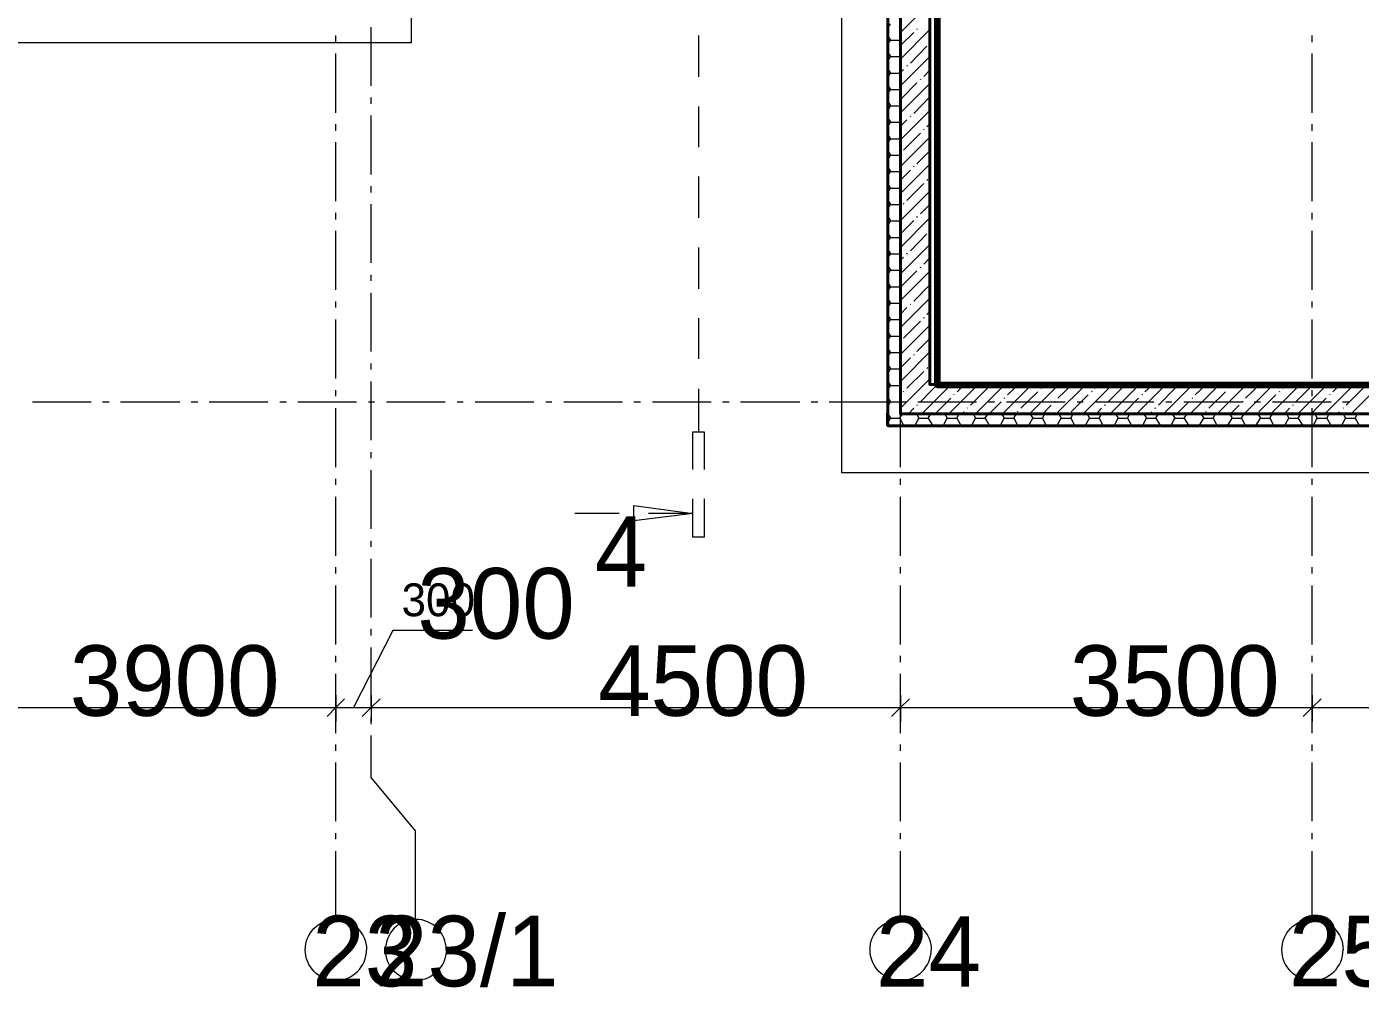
# Model space of a CAD drawing. Header units: millimetres. Extents: x -249154 to 415037, y -45458 to 354837.
# Drawn here: x -148140 to -136795, y -3469 to 4701 of the extents above; entities that cross this region are included whole.
import ezdxf

# ---------------------------------------------------------------- set-up
doc = ezdxf.new("R2010")
doc.units = ezdxf.units.MM
for name, color, linetype, lineweight in [('518 подвал шпакл базовая', 5, 'Continuous', 60), ('522 подвал шпакл финишная', 3, 'Continuous', 60), ('696 покраска подвал', 211, 'Continuous', 120)]:
    doc.layers.add(name, color=color, linetype=linetype, lineweight=lineweight)
doc.layers.add('PDF _Текст', color=7, linetype='Continuous')

msp = doc.modelspace()

# ---------------------------------------------------------------- linework, layer by layer
at = {"lineweight": 9}
for points in [[(-145261.6, 8666.1), (-141207.4, 8666.1), (-141207.4, 909.4), (-104461.4, 909.4), (-104461.4, 23425.5), (-109621.2, 23425.5), (-118310, 23425.5), (-136505.1, 23425.5), (-136505.1, 29131.9), (-145320.9, 29131.9), (-145320.9, 28729.4)], [(-127358.8, 22925.6), (-104961.2, 22925.6), (-104961.2, 1409.2), (-140716, 1409.2)], [(-145261.6, 5056.7), (-145261.6, 9055.8), (-140817.6, 9055.8), (-140817.6, 1409.2)], [(-191560.6, 1307.6), (-191560.6, 909.4), (-153874.1, 909.4), (-153874.1, 4565.3), (-144867.6, 4565.3), (-144867.6, 8564.4), (-145261.6, 8564.4)], [(-140707.5, 4650.1), (-140457.6, 4904.2)], [(-145210.7, 4196.8), (-145210.7, 4696.7)], [(-140813.4, 4688.2), (-140792.2, 4726.3)], [(-140707.5, 4425.5), (-140457.6, 4675.5)], [(-140567.7, 4679.7), (-140563.5, 4683.9)], [(-145511.5, 4569.6), (-145511.5, 4624.6)], [(-142423.2, 4273), (-142423.2, 4624.6)], [(-140813.4, 4624.6), (-140792.2, 4586.5), (-140716, 4586.5)], [(-140813.4, 4548.4), (-140792.2, 4586.5)], [(-140707.5, 4539.9), (-140593.1, 4650.1)], [(-140707.5, 4569.6), (-140707.5, 4624.6)], [(-137204, 4569.6), (-137204, 4624.6)], [(-145511.5, 3968), (-145511.5, 4472.1)], [(-140813.4, 4484.8), (-140792.2, 4446.7), (-140716, 4446.7)], [(-140813.4, 4408.6), (-140792.2, 4446.7)], [(-140707.5, 3968), (-140707.5, 4472.1)], [(-140707.5, 4196.8), (-140457.6, 4446.7)], [(-140622.8, 4391.6), (-140483, 4535.7)], [(-137204, 3968), (-137204, 4472.1)], [(-140813.4, 4345), (-140792.2, 4306.9), (-140716, 4306.9)], [(-140707.5, 4311.1), (-140682.1, 4336.6)], [(-140652.4, 4366.2), (-140648.2, 4370.5)], [(-140508.4, 4277.3), (-140457.6, 4332.3)], [(-140813.4, 4268.8), (-140792.2, 4306.9)], [(-140813.4, 4205.2), (-140792.2, 4167.1), (-140716, 4167.1)], [(-140707.5, 4082.4), (-140567.7, 4222.2)], [(-140707.5, 3968), (-140457.6, 4217.9)], [(-140538.1, 4251.8), (-140533.8, 4256.1)], [(-145210.7, 4044.3), (-145210.7, 4099.3)], [(-140813.4, 4129), (-140792.2, 4167.1)], [(-140593.1, 3963.8), (-140457.6, 4103.6)], [(-142423.2, 3675.7), (-142423.2, 4023.1)], [(-140813.4, 4065.4), (-140792.2, 4027.3), (-140716, 4027.3)], [(-140813.4, 3989.2), (-140792.2, 4027.3)], [(-140707.5, 3739.2), (-140457.6, 3989.2)], [(-145511.5, 3815.5), (-145511.5, 3870.6)], [(-145210.7, 3442.7), (-145210.7, 3946.8)], [(-140813.4, 3925.6), (-140792.2, 3887.5), (-140716, 3887.5)], [(-140813.4, 3849.4), (-140792.2, 3887.5)], [(-140707.5, 3853.6), (-140652.4, 3908.7)], [(-140707.5, 3815.5), (-140707.5, 3870.6)], [(-140622.8, 3938.3), (-140618.5, 3942.6)], [(-140483, 3849.4), (-140457.6, 3874.8)], [(-137204, 3815.5), (-137204, 3870.6)], [(-140813.4, 3785.8), (-140792.2, 3747.7), (-140716, 3747.7)], [(-140813.4, 3709.6), (-140792.2, 3747.7)], [(-140707.5, 3510.5), (-140457.6, 3760.4)], [(-140682.1, 3650.3), (-140538.1, 3794.3)], [(-140508.4, 3824), (-140504.2, 3828.2)], [(-145511.5, 3218.2), (-145511.5, 3718.1)], [(-140813.4, 3646), (-140792.2, 3607.9), (-140716, 3607.9)], [(-140707.5, 3218.2), (-140707.5, 3718.1)], [(-140567.7, 3535.9), (-140457.6, 3646)], [(-137204, 3218.2), (-137204, 3718.1)], [(-140813.4, 3569.8), (-140792.2, 3607.9)], [(-140707.5, 3624.9), (-140703.3, 3629.1)], [(-140707.5, 3281.7), (-140457.6, 3531.7)], [(-142423.2, 3074.1), (-142423.2, 3425.7)], [(-140813.4, 3506.2), (-140792.2, 3468.1), (-140716, 3468.1)], [(-140813.4, 3430), (-140792.2, 3468.1)], [(-140707.5, 3396.1), (-140622.8, 3480.8)], [(-140593.1, 3510.5), (-140588.9, 3514.7)], [(-145210.7, 3290.2), (-145210.7, 3345.3)], [(-140813.4, 3366.4), (-140792.2, 3328.3), (-140716, 3328.3)], [(-140813.4, 3290.2), (-140792.2, 3328.3)], [(-140707.5, 3053), (-140457.6, 3302.9)], [(-140652.4, 3222.4), (-140508.4, 3366.4)], [(-140483, 3396.1), (-140474.5, 3400.3)], [(-145210.7, 2692.9), (-145210.7, 3192.8)], [(-140813.4, 3226.6), (-140792.2, 3188.5), (-140716, 3188.5)], [(-140813.4, 3150.4), (-140792.2, 3188.5)], [(-140682.1, 3192.8), (-140677.9, 3201.2)], [(-140538.1, 3108), (-140457.6, 3188.5)], [(-145511.5, 3061.4), (-145511.5, 3116.5)], [(-140813.4, 3086.8), (-140792.2, 3048.7), (-140716, 3048.7)], [(-140707.5, 3061.4), (-140707.5, 3116.5)], [(-140707.5, 2824.2), (-140457.6, 3074.1)], [(-140567.7, 3078.4), (-140563.5, 3086.8)], [(-137204, 3061.4), (-137204, 3116.5)], [(-145511.5, 2464.1), (-145511.5, 2964)], [(-140813.4, 3010.6), (-140792.2, 3048.7)], [(-140707.5, 2938.6), (-140593.1, 3053)], [(-140707.5, 2464.1), (-140707.5, 2964)], [(-137204, 2464.1), (-137204, 2964)], [(-140813.4, 2947), (-140792.2, 2908.9), (-140716, 2908.9)], [(-140813.4, 2870.8), (-140792.2, 2908.9)], [(-140707.5, 2599.7), (-140457.6, 2849.6)], [(-140622.8, 2794.5), (-140483, 2938.6)], [(-142423.2, 2472.6), (-142423.2, 2824.2)], [(-140813.4, 2807.2), (-140792.2, 2769.1), (-140716, 2769.1)], [(-140813.4, 2731), (-140792.2, 2769.1)], [(-140707.5, 2714), (-140682.1, 2739.5)], [(-140652.4, 2764.9), (-140648.2, 2773.4)], [(-140508.4, 2680.2), (-140457.6, 2735.2)], [(-140813.4, 2667.4), (-140792.2, 2629.3), (-140716, 2629.3)], [(-140813.4, 2591.2), (-140792.2, 2629.3)], [(-140707.5, 2485.3), (-140567.7, 2625.1)], [(-140707.5, 2370.9), (-140457.6, 2620.8)], [(-140538.1, 2650.5), (-140533.8, 2659)], [(-145210.7, 2540.4), (-145210.7, 2591.2)], [(-140813.4, 2527.6), (-140792.2, 2489.5), (-140716, 2489.5)], [(-140593.1, 2366.7), (-140457.6, 2506.5)], [(-145210.7, 1938.8), (-145210.7, 2438.7)], [(-140813.4, 2451.4), (-140792.2, 2489.5)], [(-140813.4, 2387.8), (-140792.2, 2349.7), (-140716, 2349.7)], [(-140707.5, 2142.1), (-140457.6, 2392.1)], [(-145511.5, 2311.6), (-145511.5, 2362.4)], [(-140813.4, 2311.6), (-140792.2, 2349.7)], [(-140707.5, 2311.6), (-140707.5, 2362.4)], [(-140707.5, 2256.5), (-140652.4, 2311.6)], [(-140622.8, 2337), (-140618.5, 2341.2)], [(-140483, 2252.3), (-140457.6, 2277.7)], [(-137204, 2311.6), (-137204, 2362.4)], [(-145511.5, 1710), (-145511.5, 2209.9)], [(-142423.2, 1875.2), (-142423.2, 2222.6)], [(-140813.4, 2248), (-140792.2, 2209.9), (-140716, 2209.9)], [(-140813.4, 2171.8), (-140792.2, 2209.9)], [(-140707.5, 1710), (-140707.5, 2209.9)], [(-140707.5, 1913.4), (-140457.6, 2163.3)], [(-140682.1, 2053.2), (-140538.1, 2197.2)], [(-140508.4, 2222.6), (-140504.2, 2231.1)], [(-137204, 1710), (-137204, 2209.9)], [(-140813.4, 2108.2), (-140792.2, 2070.1), (-140716, 2070.1)], [(-140813.4, 2032), (-140792.2, 2070.1)], [(-140567.7, 1938.8), (-140457.6, 2048.9)], [(-140813.4, 1968.4), (-140792.2, 1930.3), (-140716, 1930.3)], [(-140813.4, 1892.2), (-140792.2, 1930.3)], [(-140707.5, 2027.8), (-140703.3, 2027.8)], [(-140707.5, 1684.6), (-140457.6, 1934.6)], [(-145210.7, 1786.3), (-145210.7, 1837.1)], [(-140813.4, 1828.6), (-140792.2, 1790.5), (-140716, 1790.5)], [(-140707.5, 1799), (-140622.8, 1883.7)], [(-140593.1, 1909.1), (-140588.9, 1913.4)], [(-140813.4, 1752.4), (-140792.2, 1790.5)], [(-140707.5, 1455.8), (-140457.6, 1705.8)], [(-140652.4, 1625.3), (-140508.4, 1769.3)], [(-140483, 1794.8), (-140474.5, 1803.2)], [(-145511.5, 1557.5), (-145511.5, 1608.4)], [(-145210.7, 1184.7), (-145210.7, 1684.6)], [(-142423.2, 1256.7), (-142423.2, 1621.1)], [(-140813.4, 1688.8), (-140792.2, 1650.7), (-140716, 1650.7)], [(-140813.4, 1612.6), (-140792.2, 1650.7)], [(-140707.5, 1557.5), (-140707.5, 1608.4)], [(-140682.1, 1595.6), (-140677.9, 1599.9)], [(-140538.1, 1510.9), (-140457.6, 1591.4), (-140394, 1655)], [(-140525.3, 1409.2), (-140457.6, 1477), (-140275.4, 1659.2)], [(-140296.6, 1409.2), (-140046.6, 1659.2)], [(-140224.6, 1595.6), (-140161, 1659.2)], [(-140110.2, 1481.3), (-139966.1, 1625.3)], [(-140067.8, 1409.2), (-139817.9, 1659.2)], [(-139940.7, 1655), (-139932.3, 1659.2)], [(-139839.1, 1409.2), (-139589.1, 1659.2)], [(-139796.7, 1570.2), (-139703.5, 1659.2)], [(-139682.3, 1455.8), (-139538.3, 1595.6)], [(-139610.3, 1409.2), (-139360.3, 1659.2)], [(-139512.9, 1625.3), (-139504.4, 1629.5)], [(-139483.2, 1655), (-139474.7, 1659.2)], [(-139381.5, 1409.2), (-139131.6, 1659.2)], [(-139368.8, 1540.6), (-139246, 1659.2)], [(-139152.8, 1409.2), (-138902.8, 1659.2)], [(-139080.7, 1595.6), (-139076.5, 1599.9)], [(-139055.3, 1625.3), (-139017.2, 1659.2)], [(-138940.9, 1510.9), (-138796.9, 1655)], [(-138924, 1409.2), (-138674.1, 1659.2)], [(-138699.5, 1409.2), (-138449.5, 1659.2)], [(-138627.5, 1595.6), (-138559.7, 1659.2)], [(-138513.1, 1481.3), (-138369, 1625.3)], [(-138470.7, 1409.2), (-138220.8, 1659.2)], [(-138339.4, 1655), (-138335.2, 1659.2)], [(-138242, 1409.2), (-137992, 1659.2)], [(-138199.6, 1570.2), (-138106.4, 1659.2)], [(-138085.2, 1455.8), (-137941.2, 1595.6)], [(-138013.2, 1409.2), (-137763.2, 1659.2)], [(-137911.5, 1625.3), (-137907.3, 1629.5)], [(-137886.1, 1655), (-137877.6, 1659.2)], [(-137784.4, 1409.2), (-137534.5, 1659.2)], [(-137771.7, 1540.6), (-137648.9, 1659.2)], [(-137555.7, 1409.2), (-137305.7, 1659.2)], [(-137483.6, 1595.6), (-137479.4, 1599.9)], [(-137458.2, 1625.3), (-137420.1, 1659.2)], [(-137343.8, 1510.9), (-137199.8, 1655)], [(-137326.9, 1409.2), (-137077, 1659.2)], [(-137204, 1557.5), (-137204, 1608.4)], [(-137098.1, 1409.2), (-136848.2, 1659.2)], [(-137030.4, 1595.6), (-136962.6, 1659.2)], [(-136916, 1481.3), (-136771.9, 1625.3)], [(-136873.6, 1409.2), (-136623.7, 1659.2)], [(-148091.5, 1510.9), (-147591.6, 1510.9)], [(-147494.1, 1510.9), (-147439.1, 1510.9)], [(-147341.6, 1510.9), (-146837.5, 1510.9)], [(-146740.1, 1510.9), (-146685, 1510.9)], [(-146587.5, 1510.9), (-146087.7, 1510.9)], [(-145986, 1510.9), (-145930.9, 1510.9)], [(-145833.5, 1510.9), (-145333.6, 1510.9)], [(-145231.9, 1510.9), (-145181.1, 1510.9)], [(-145079.4, 1510.9), (-144579.5, 1510.9)], [(-144477.9, 1510.9), (-144427, 1510.9)], [(-144325.3, 1510.9), (-143825.5, 1510.9)], [(-143723.8, 1510.9), (-143672.9, 1510.9)], [(-143571.3, 1510.9), (-143071.4, 1510.9)], [(-142973.9, 1510.9), (-142918.9, 1510.9)], [(-142817.2, 1510.9), (-142317.3, 1510.9)], [(-142219.9, 1510.9), (-142164.8, 1510.9)], [(-142067.4, 1510.9), (-141563.2, 1510.9)], [(-141465.8, 1510.9), (-141410.7, 1510.9)], [(-141313.3, 1510.9), (-140813.4, 1510.9)], [(-140813.4, 1549), (-140792.2, 1510.9), (-140716, 1510.9)], [(-140813.4, 1472.8), (-140792.2, 1510.9)], [(-140711.7, 1510.9), (-140656.7, 1510.9)], [(-140567.7, 1481.3), (-140563.5, 1485.5)], [(-140559.2, 1510.9), (-140059.3, 1510.9)], [(-140411, 1409.2), (-140279.6, 1540.6)], [(-140254.2, 1570.2), (-140250, 1574.5)], [(-139957.7, 1510.9), (-139906.8, 1510.9)], [(-139953.4, 1409.2), (-139851.8, 1510.9)], [(-139826.3, 1540.6), (-139817.9, 1544.8)], [(-139805.2, 1510.9), (-139305.3, 1510.9)], [(-139495.9, 1409.2), (-139423.9, 1481.3)], [(-139398.5, 1510.9), (-139390, 1515.2)], [(-139254.4, 1426.2), (-139110.4, 1570.2)], [(-139203.6, 1510.9), (-139152.8, 1510.9)], [(-139051.1, 1510.9), (-138551.2, 1510.9)], [(-138970.6, 1481.3), (-138962.1, 1485.5)], [(-138813.9, 1409.2), (-138682.5, 1540.6)], [(-138652.9, 1570.2), (-138648.6, 1574.5)], [(-138449.5, 1510.9), (-138398.7, 1510.9)], [(-138356.3, 1409.2), (-138254.7, 1510.9)], [(-138297, 1510.9), (-137797.1, 1510.9)], [(-138225, 1540.6), (-138220.8, 1544.8)], [(-137898.8, 1409.2), (-137826.8, 1481.3)], [(-137797.1, 1510.9), (-137792.9, 1515.2)], [(-137699.7, 1510.9), (-137644.6, 1510.9)], [(-137657.3, 1426.2), (-137513.3, 1570.2)], [(-137543, 1510.9), (-137043.1, 1510.9)], [(-137369.3, 1481.3), (-137365, 1485.5)], [(-137212.5, 1409.2), (-137085.4, 1540.6)], [(-137055.8, 1570.2), (-137051.5, 1574.5)], [(-136945.6, 1510.9), (-136890.6, 1510.9)], [(-145511.5, 956), (-145511.5, 1455.8)], [(-140817.6, 1413.5), (-140813.4, 1409.2), (-140792.2, 1371.1), (-140711.7, 1371.1), (-140677.9, 1307.6)], [(-140817.6, 1409.2), (-140817.6, 1409.2)], [(-140813.4, 1333), (-140792.2, 1371.1)], [(-140711.7, 1371.1), (-140690.6, 1409.2)], [(-140707.5, 956), (-140707.5, 1455.8)], [(-140639.7, 1409.2), (-140593.1, 1455.8)], [(-140584.7, 1307.6), (-140550.8, 1371.1)], [(-140571.9, 1409.2), (-140550.8, 1371.1), (-140470.3, 1371.1), (-140432.1, 1307.6)], [(-140470.3, 1371.1), (-140449.1, 1409.2)], [(-140343.2, 1307.6), (-140309.3, 1371.1)], [(-140330.5, 1409.2), (-140309.3, 1371.1), (-140228.8, 1371.1), (-140190.7, 1307.6)], [(-140228.8, 1371.1), (-140207.6, 1409.2)], [(-140182.2, 1409.2), (-140165.3, 1426.2)], [(-140139.8, 1455.8), (-140135.6, 1460.1)], [(-140101.7, 1307.6), (-140067.8, 1371.1)], [(-140089, 1409.2), (-140067.8, 1371.1), (-139987.3, 1371.1), (-139949.2, 1307.6)], [(-139987.3, 1371.1), (-139961.9, 1409.2)], [(-139860.2, 1307.6), (-139826.3, 1371.1)], [(-139847.5, 1409.2), (-139826.3, 1371.1), (-139741.6, 1371.1), (-139707.7, 1307.6)], [(-139741.6, 1371.1), (-139720.4, 1409.2)], [(-139712, 1426.2), (-139707.7, 1430.4)], [(-139618.8, 1307.6), (-139580.6, 1371.1)], [(-139606.1, 1409.2), (-139580.6, 1371.1), (-139500.1, 1371.1), (-139466.3, 1307.6)], [(-139500.1, 1371.1), (-139479, 1409.2)], [(-139377.3, 1307.6), (-139339.2, 1371.1)], [(-139360.3, 1409.2), (-139339.2, 1371.1), (-139258.7, 1371.1), (-139224.8, 1307.6)], [(-139258.7, 1371.1), (-139237.5, 1409.2)], [(-139135.8, 1307.6), (-139097.7, 1371.1)], [(-139118.9, 1409.2), (-139097.7, 1371.1), (-139017.2, 1371.1), (-138983.3, 1307.6)], [(-139038.4, 1409.2), (-138996, 1455.8)], [(-139017.2, 1371.1), (-138996, 1409.2)], [(-138890.1, 1307.6), (-138856.2, 1371.1)], [(-138877.4, 1409.2), (-138856.2, 1371.1), (-138775.7, 1371.1), (-138737.6, 1307.6)], [(-138775.7, 1371.1), (-138754.6, 1409.2)], [(-138648.6, 1307.6), (-138614.8, 1371.1)], [(-138635.9, 1409.2), (-138614.8, 1371.1), (-138534.3, 1371.1), (-138496.1, 1307.6)], [(-138585.1, 1409.2), (-138568.2, 1426.2)], [(-138542.7, 1455.8), (-138534.3, 1460.1)], [(-138534.3, 1371.1), (-138513.1, 1409.2)], [(-138407.2, 1307.6), (-138373.3, 1371.1)], [(-138394.5, 1409.2), (-138373.3, 1371.1), (-138292.8, 1371.1), (-138254.7, 1307.6)], [(-138292.8, 1371.1), (-138267.4, 1409.2)], [(-138165.7, 1307.6), (-138127.6, 1371.1)], [(-138153, 1409.2), (-138127.6, 1371.1), (-138047.1, 1371.1), (-138013.2, 1307.6)], [(-138110.6, 1426.2), (-138106.4, 1430.4)], [(-138047.1, 1371.1), (-138025.9, 1409.2)], [(-137924.2, 1307.6), (-137886.1, 1371.1)], [(-137907.3, 1409.2), (-137886.1, 1371.1), (-137805.6, 1371.1), (-137771.7, 1307.6)], [(-137805.6, 1371.1), (-137784.4, 1409.2)], [(-137682.8, 1307.6), (-137644.6, 1371.1)], [(-137665.8, 1409.2), (-137644.6, 1371.1), (-137564.1, 1371.1), (-137530.2, 1307.6)], [(-137564.1, 1371.1), (-137543, 1409.2)], [(-137441.3, 1409.2), (-137398.9, 1455.8)], [(-137441.3, 1307.6), (-137403.2, 1371.1)], [(-137424.3, 1409.2), (-137403.2, 1371.1), (-137322.7, 1371.1), (-137284.5, 1307.6)], [(-137322.7, 1371.1), (-137301.5, 1409.2)], [(-137204, 956), (-137204, 1455.8)], [(-137195.6, 1307.6), (-137161.7, 1371.1)], [(-137182.9, 1409.2), (-137161.7, 1371.1), (-137081.2, 1371.1), (-137043.1, 1307.6)], [(-137081.2, 1371.1), (-137060, 1409.2)], [(-136983.8, 1409.2), (-136971, 1426.2)], [(-136954.1, 1307.6), (-136920.2, 1371.1)], [(-136941.4, 1455.8), (-136937.2, 1460.1)], [(-136941.4, 1409.2), (-136920.2, 1371.1), (-136839.7, 1371.1), (-136801.6, 1307.6)], [(-136839.7, 1371.1), (-136818.5, 1409.2)], [(-142474.1, 934.8), (-142474.1, 1256.7), (-142376.6, 1256.7), (-142376.6, 934.8)], [(-140817.6, 1307.6), (-140813.4, 1307.6)], [(-145210.7, 1032.2), (-145210.7, 1083.1)], [(-145210.7, 430.7), (-145210.7, 930.5)], [(-145511.5, 803.5), (-145511.5, 854.3)], [(-140707.5, 803.5), (-140707.5, 854.3)], [(-137204, 803.5), (-137204, 854.3)], [(-145511.5, 201.9), (-145511.5, 701.8)], [(-142376.6, 684.8), (-142376.6, 358.6), (-142474.1, 358.6), (-142474.1, 684.8)], [(-140707.5, 201.9), (-140707.5, 701.8)], [(-137204, 201.9), (-137204, 701.8)], [(-143101, 562), (-143478.1, 562)], [(-142474.1, 562), (-142851.1, 562)], [(-145210.7, 278.1), (-145210.7, 329)], [(-145210.7, -323.4), (-145210.7, 176.5)], [(-145511.5, 49.4), (-145511.5, 104.5)], [(-140707.5, 49.4), (-140707.5, 104.5)], [(-137204, 49.4), (-137204, 104.5)], [(-145511.5, -552.2), (-145511.5, -52.3)], [(-140707.5, -552.2), (-140707.5, -52.3)], [(-137204, -552.2), (-137204, -52.3)], [(-144346.5, -433.6), (-145024.3, -433.6), (-145359, -1090.2)], [(-145210.7, -475.9), (-145210.7, -420.9)], [(-145511.5, -704.7), (-145511.5, -649.6)], [(-145210.7, -1077.5), (-145210.7, -577.6)], [(-140707.5, -704.7), (-140707.5, -649.6)], [(-137204, -704.7), (-137204, -649.6)], [(-145511.5, -1306.2), (-145511.5, -802.1)], [(-140707.5, -1306.2), (-140707.5, -802.1)], [(-137204, -1306.2), (-137204, -802.1)], [(-145511.5, -984.3), (-145511.5, -1090.2), (-145511.5, -1208.8)], [(-145210.7, -984.3), (-145210.7, -1090.2), (-145210.7, -1208.8)], [(-140707.5, -984.3), (-140707.5, -1090.2), (-140707.5, -1208.8)], [(-137204, -984.3), (-137204, -1090.2), (-137204, -1208.8)], [(-175631.9, -1090.2), (-173429, -1090.2), (-169629, -1090.2), (-168925.8, -1090.2), (-164422.6, -1090.2), (-163621.9, -1090.2), (-159521.1, -1090.2), (-158118.9, -1090.2), (-156318.4, -1090.2), (-154518, -1090.2), (-149413.2, -1090.2), (-145511.5, -1090.2), (-145210.7, -1090.2), (-140707.5, -1090.2), (-137204, -1090.2), (-135403.6, -1090.2), (-131451.1, -1090.2), (-129349.9, -1090.2), (-124245.1, -1090.2), (-122842.8, -1090.2), (-119343.6, -1090.2), (-114086.3, -1090.2), (-108833.3, -1090.2), (-104910.4, -1090.2)], [(-145210.7, -1230), (-145210.7, -1174.9)], [(-144833.7, -2890.6), (-144833.7, -2136.6), (-145210.7, -1683.3), (-145210.7, -1327.4)], [(-145511.5, -1458.8), (-145511.5, -1403.7)], [(-140707.5, -1458.8), (-140707.5, -1403.7)], [(-137204, -1458.8), (-137204, -1403.7)], [(-145511.5, -2056.1), (-145511.5, -1556.2)], [(-140707.5, -2056.1), (-140707.5, -1556.2)], [(-137204, -2056.1), (-137204, -1556.2)], [(-145511.5, -2208.6), (-145511.5, -2157.8)], [(-140707.5, -2208.6), (-140707.5, -2157.8)], [(-137204, -2208.6), (-137204, -2157.8)]]:
    msp.add_lwpolyline(points, dxfattribs=at)
at = {"lineweight": 40}
for points in [[(-145100.6, 10962.2), (-145100.6, 13970), (-145320.9, 13970), (-145320.9, 9415.9), (-145320.9, 9166), (-140707.5, 9166), (-140707.5, 1409.2), (-140457.6, 1409.2), (-136433, 1409.2), (-136433, 1659.2), (-140457.6, 1659.2), (-140457.6, 9166), (-140457.6, 9415.9), (-140457.6, 12118.7), (-140707.5, 12118.7), (-140707.5, 9415.9), (-145100.6, 9415.9), (-145100.6, 10843.6)], [(-145261.6, 4955.1), (-145261.6, 5056.7), (-145261.6, 9055.8), (-145261.6, 9060.1), (-140813.4, 9060.1), (-140813.4, 9055.8), (-140813.4, 1409.2), (-140813.4, 1307.6), (-104859.6, 1307.6), (-104859.6, 1409.2), (-104859.6, 1307.6)], [(-140813.4, 1409.2), (-140817.6, 1409.2), (-140817.6, 1307.6)], [(-140817.6, 1409.2), (-140817.6, 1409.2)], [(-140716, 1409.2), (-140716, 1409.2)]]:
    msp.add_lwpolyline(points, dxfattribs=at)
at = {"lineweight": 9}
msp.add_lwpolyline([(-142973.9, 629.8), (-142474.1, 562), (-142973.9, 498.4)], close=True, dxfattribs=at)
at = {"lineweight": 18}
for points in [[(-145435.3, -1013.9), (-145511.5, -1090.2), (-145583.5, -1166.4)], [(-145134.5, -1013.9), (-145210.7, -1090.2), (-145287, -1166.4)], [(-140631.3, -1013.9), (-140707.5, -1090.2), (-140783.8, -1166.4)], [(-137127.8, -1013.9), (-137204, -1090.2), (-137280.3, -1166.4)]]:
    msp.add_lwpolyline(points, dxfattribs=at)
at = {"lineweight": 9}
for points in [[(-145769.9, -3149.1, -0.4180328), (-145511.5, -2890.6), (-145511.5, -2310.3)], [(-140965.9, -3149.1, -0.4180328), (-140707.5, -2890.6), (-140707.5, -2310.3)], [(-137462.5, -3149.1, -0.4180328), (-137204, -2890.6), (-137204, -2310.3)], [(-144571, -3149.1, 0.4118986), (-144829.5, -2890.6, 0.4180328), (-145087.9, -3149.1)]]:
    msp.add_lwpolyline(points, format="xyb", dxfattribs=at)
for centre in [(-145512.8, -3147.7), (-140708.8, -3147.7), (-137205.4, -3147.7)]:
    msp.add_arc(centre, 264, 270.28622, 359.71378, dxfattribs=at)
for points in [[(-145511.5, -2890.6), (-145367.5, -2890.6), (-145248.9, -3005), (-145248.9, -3149.1)], [(-140707.5, -2890.6), (-140563.5, -2890.6), (-140444.9, -3005), (-140444.9, -3149.1)], [(-137204, -2890.6), (-137060, -2890.6), (-136941.4, -3005), (-136941.4, -3149.1)], [(-145511.5, -3411.7), (-145655.6, -3411.7), (-145769.9, -3293.1), (-145769.9, -3149.1)], [(-144829.5, -3411.7), (-144973.5, -3411.7), (-145087.9, -3293.1), (-145087.9, -3149.1)], [(-144571, -3149.1), (-144571, -3293.1), (-144689.7, -3411.7), (-144829.5, -3411.7)], [(-140707.5, -3411.7), (-140851.5, -3411.7), (-140965.9, -3293.1), (-140965.9, -3149.1)], [(-137204, -3411.7), (-137348.1, -3411.7), (-137462.5, -3293.1), (-137462.5, -3149.1)]]:
    msp.add_open_spline(points, degree=3, dxfattribs=at)
at = {"layer": '518 подвал шпакл базовая', "ltscale": 0.5}
msp.add_lwpolyline([(-122923.3, 11936.6), (-140394, 11936.6), (-140394, 1655), (-122923.3, 1655)], close=True, dxfattribs=at)
at = {"layer": '522 подвал шпакл финишная', "ltscale": 0.5}
msp.add_lwpolyline([(-122923.3, 11936.6), (-140394, 11936.6), (-140394, 1655), (-122923.3, 1655)], close=True, dxfattribs=at)
at = {"layer": '696 покраска подвал', "ltscale": 0.5}
msp.add_lwpolyline([(-122923.3, 11936.6), (-140394, 11936.6), (-140394, 1655), (-122923.3, 1655)], close=True, dxfattribs=at)

# ---------------------------------------------------------------- texts
at = {"char_height": 600, "attachment_point": 4, "style": ''}
for s, insert in [('4', (-143308.4, 237.4)), ('300', (-144816.6, -207.6)), ('3900', (-147773.8, -864.3)), ('4500', (-143278.7, -864.3)), ('3500', (-139266.8, -864.3)), ('23/1', (-145176.7, -3164.4)), ('23', (-145710.6, -3164.4)), ('24', (-140914.8, -3164.4)), ('25', (-137402.8, -3164.4))]:
    msp.add_mtext(s, dxfattribs=dict(at, insert=insert))
at = {"layer": 'PDF _Текст', "insert": (-144950.7, -175.3), "char_height": 279.43, "attachment_point": 4, "style": ''}
msp.add_mtext('300', dxfattribs=at)

doc.saveas('drawing.dxf')
